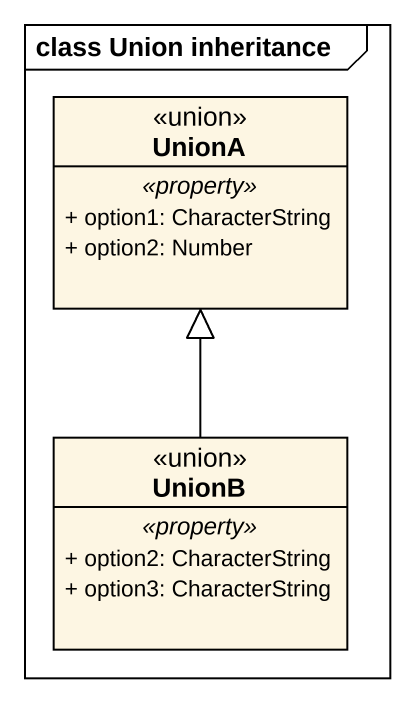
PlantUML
@startuml
mainframe class Union inheritance
hide circle
hide empty members
skinparam classAttributeIconSize 0
class UnionA <<union>> {
  .. <<property>> ..
  + option1: CharacterString
  + option2: Number
}
class UnionB <<union>> {
  .. <<property>> ..
  + option2: CharacterString
  + option3: CharacterString
}
UnionB -up-|> UnionA
@enduml
